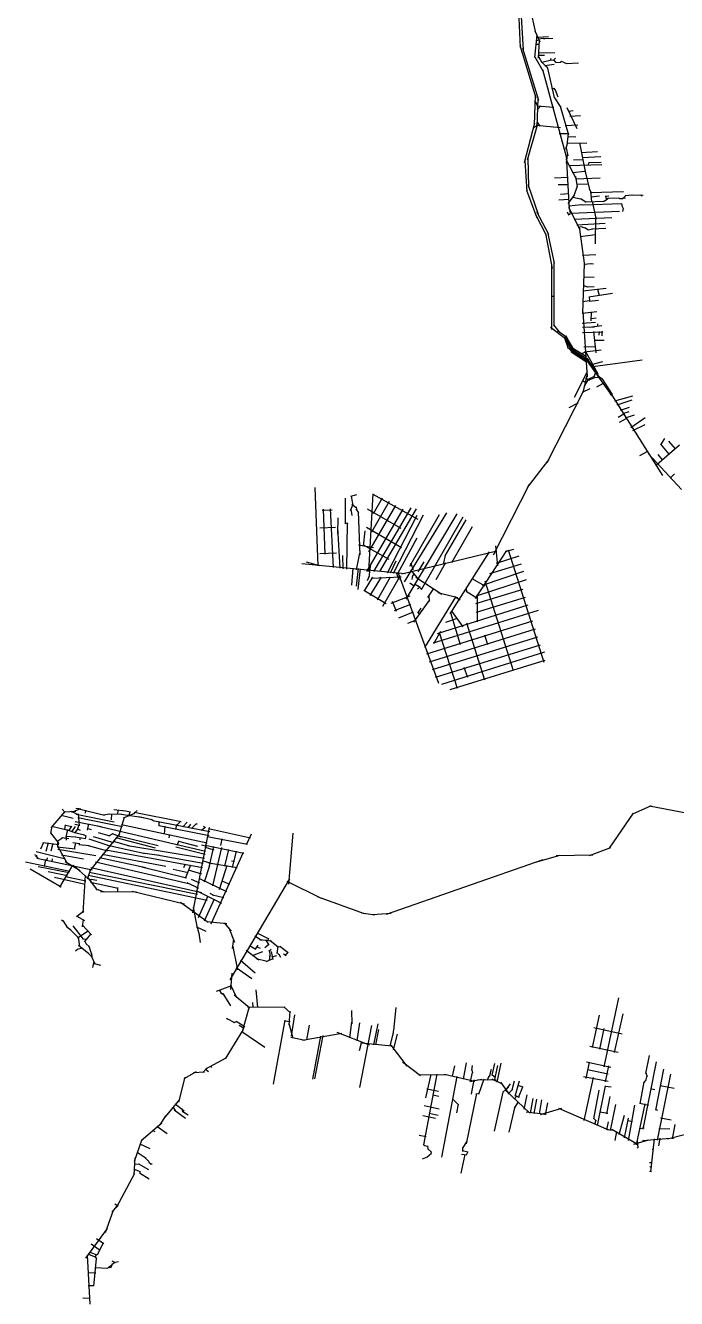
# Model space of a CAD drawing. Header units: inches. Extents: x 723419 to 759401, y 6910722 to 6968430.
# Drawn here: x 739611 to 745304, y 6931261 to 6942384 of the extents above; entities that cross this region are included whole.
import ezdxf

# ---------------------------------------------------------------- set-up
doc = ezdxf.new("R2010")
doc.units = ezdxf.units.IN
doc.header["$MEASUREMENT"] = 0

msp = doc.modelspace()

# ---------------------------------------------------------------- linework, layer by layer
for points in [[(743911.581433, 6942770.89824), (743936.955026, 6942191.96229)], [(743921.760416, 6942850.84379), (743961.977163, 6942169.80493)], [(744020.6886, 6942541.2621), (744072.1091, 6942318.1293)], [(744065.4474, 6942335.9247), (744109.3072, 6942241.2957)], [(743932.510017, 6942212.93276), (744072.702038, 6941752.4355)], [(744064.6972, 6942104.0179), (744084.7902, 6942300.5817)], [(744072.437454, 6942221.38394), (744106.515855, 6942219.26727)], [(744076.035794, 6942252.71067), (744106.304188, 6942257.57901)], [(744087.6502, 6942282.1414), (744184.3604, 6942286.7012)], [(744095.2217, 6942268.2039), (744142.4638, 6942273.1154)], [(744097.353016, 6942098.26526), (744106.888911, 6942252.5897)], [(744137.2044, 6942273.0479), (744149.2618, 6942268.1891)], [(744142.2393, 6942268.6742), (744222.3161, 6942273.3795)], [(743957.948873, 6942186.50679), (744096.789255, 6941729.76889)], [(744063.8163, 6942109.2339), (744135.4871, 6941987.8437)], [(744095.6435, 6942143.121), (744240.8669, 6942148.5441)], [(744095.856, 6942111.3562), (744127.6751, 6942060.2392)], [(744096.4158, 6942125.3302), (744149.9792, 6942125.0366)], [(744204.5917, 6942096.2958), (744204.8391, 6942092.2008)], [(744225.826, 6942078.1762), (744244.7197, 6942099.191)], [(744122.4978, 6942066.2753), (744174.3558, 6942017.4442)], [(744125.7678, 6942062.3062), (744210.1961, 6942084.3254)], [(744131.4336, 6941998.0958), (744339.9659, 6941238.3898)], [(744153.455, 6942035.164), (744232.8913, 6942045.8801)], [(744171.7332, 6942022.1836), (744234.7116, 6941753.0196)], [(744200.8187, 6942081.1486), (744204.8994, 6942093.1188)], [(744204.6454, 6942083.9071), (744233.5522, 6942081.1859)], [(744229.7484, 6942084.1209), (744248.4766, 6942060.3984)], [(744246.2642, 6942061.3125), (744291.9661, 6942064.1952)], [(744289.0192, 6942063.4324), (744296.8599, 6942070.7399)], [(744294.8772, 6942070.4656), (744342.5057, 6942050.447)], [(744337.7021, 6942051.164), (744447.8321, 6942056.4167)], [(744063.177019, 6941516.2944), (744070.320783, 6941776.11576)], [(744215.0706, 6941829.2324), (744232.9247, 6941834.5166)], [(744230.0547, 6941834.8664), (744243.6306, 6941818.86)], [(744241.8613, 6941822.4916), (744265.8404, 6941760.1498)], [(744063.949895, 6941722.84383), (744094.641623, 6941672.2554)], [(744081.941598, 6941681.56875), (744230.743562, 6941668.65706)], [(744084.750689, 6941497.06739), (744094.011125, 6941748.02518)], [(744085.539939, 6941646.00868), (744118.983339, 6941680.29875)], [(744231.0701, 6941760.9037), (744292.0178, 6941667.4439)], [(744286.7383, 6941679.8367), (744359.171, 6941428.4548)], [(744345.6477, 6941665.8795), (744432.1331, 6941483.3498)], [(744084.124415, 6941539.38138), (744108.46613, 6941504.98548)], [(744359.6684, 6941633.7211), (744400.1169, 6941639.895)], [(744371.8761, 6941592.1957), (744465.6503, 6941596.1192)], [(743976.128928, 6941185.56457), (744065.822857, 6941532.83089)], [(744001.952313, 6941209.93275), (744086.830816, 6941505.18188)], [(744051.5806, 6941489.63961), (744087.828589, 6941512.65841)], [(744078.038986, 6941511.60008), (744289.396221, 6941493.54019)], [(744278.6366, 6941440.5321), (744358.9934, 6941438.4236)], [(744330.8212, 6941510.6566), (744440.7552, 6941514.3916)], [(744347.3823, 6941339.2242), (744358.3626, 6941439.7491)], [(744337.344, 6941304.033), (744349.4952, 6941351.8695)], [(744348.3098, 6941358.4178), (744519.6071, 6941355.7349)], [(744351.4372, 6941412.5675), (744422.284, 6941412.0694)], [(744456.4285, 6941357.5427), (744511.214, 6941079.6823)], [(744003.698566, 6941228.82404), (744009.942745, 6940970.27269)], [(744334.8439, 6941239.1347), (744352.0447, 6941253.6852)], [(744337.6199, 6941215.2937), (744427.7674, 6941042.5786)], [(744337.956, 6941250.7988), (744366.7676, 6940774.3728)], [(744338.307, 6941313.5965), (744352.2481, 6941243.8608)], [(744340.6516, 6941181.2015), (744351.4653, 6941254.4211)], [(744401.902, 6941208.3293), (744486.577, 6941212.8315)], [(744469.9924, 6941274.6196), (744614.3968, 6941281.9885)], [(744478.2354, 6941231.1757), (744641.4389, 6941240.1888)], [(743977.39893, 6941202.04815), (743995.390633, 6940931.80219)], [(744362.5668, 6941160.3217), (744651.8516, 6941168.8166)], [(744392.8796, 6941099.9285), (744506.6536, 6941111.6304)], [(744503.0154, 6941118.6261), (744542.8545, 6940951.232)], [(744531.3218, 6941163.829), (744538.8422, 6941187.2434)], [(744536.0594, 6941185.5031), (744644.3527, 6941190.4264)], [(744006.556072, 6940987.83664), (744093.207287, 6940733.67739)], [(744236.0691, 6941052.9133), (744351.3848, 6941058.7819)], [(744270.531, 6940995.4936), (744355.1434, 6940994.109)], [(744419.5901, 6941064.3124), (744436.6757, 6940973.6845)], [(744420.5174, 6941044.8863), (744637.6785, 6941053.0476)], [(744430.234, 6940997.4437), (744531.8151, 6941000.0189)], [(743992.560291, 6940944.24204), (744082.939052, 6940703.34351)], [(744288.2898, 6940911.1826), (744359.7068, 6940915.5992)], [(744357.2866, 6940827.8289), (744411.4608, 6940901.3515)], [(744396.8978, 6940883.4293), (744479.5109, 6940866.935)], [(744410.218, 6940898.3492), (744437.7589, 6940981.7588)], [(744540.4494, 6940956.1185), (744557.9834, 6940923.4646)], [(744550.8404, 6940923.8777), (744840.7291, 6940932.1028)], [(744552.856, 6940936.2289), (744560.2299, 6940841.9549)], [(744554.7193, 6940887.4443), (744631.8519, 6940894.3075)], [(744680.834, 6940890.9529), (744712.4303, 6940894.6804)], [(744681.6206, 6940891.8892), (744691.6741, 6940859.3275)], [(744683.5868, 6940853.8809), (744705.3599, 6940874.9181)], [(744700.9159, 6940873.9676), (744803.7042, 6940876.5761)], [(744797.1654, 6940877.2561), (744808.3324, 6940871.4405)], [(744804.1633, 6940872.1588), (744836.0119, 6940873.2108)], [(744833.1088, 6940875.4109), (744857.2335, 6940877.9316)], [(744833.7994, 6940872.175), (744861.7942, 6940898.9514)], [(744856.4968, 6940897.1985), (744919.0361, 6940905.3701)], [(744909.3443, 6940905.1728), (745011.9521, 6940902.2035)], [(744988.918, 6940903.9057), (745002.9412, 6940894.7291)], [(744274.5638, 6940861.1455), (744363.0474, 6940866.6695)], [(744358.883, 6940796.5967), (744458.2913, 6940600.0746)], [(744362.4334, 6940808.3251), (744473.1237, 6940819.4157)], [(744369.6669, 6940765.8393), (744376.1029, 6940746.6257)], [(744369.8134, 6940762.0933), (744373.6505, 6940772.246)], [(744382.7565, 6940743.2398), (744806.0854, 6940761.3149)], [(744466.7921, 6940819.4486), (744493.8179, 6940815.7091)], [(744468.2862, 6940870.7774), (744514.6583, 6940841.049)], [(744485.2178, 6940816.0292), (744825.7857, 6940826.8197)], [(744508.5268, 6940841.6702), (744672.9735, 6940849.0994)], [(744567.8028, 6940844.5634), (744599.6221, 6940699.1149)], [(744666.1633, 6940847.9884), (744687.954, 6940857.0252)], [(744824.0684, 6940828.5702), (744829.3611, 6940799.472)], [(744828.1002, 6940802.5279), (744840.7151, 6940779.8379)], [(744835.4743, 6940758.3596), (744839.8401, 6940784.6029)], [(744072.658646, 6940726.56008), (744164.727215, 6940550.58337)], [(744080.84895, 6940758.63845), (744183.705926, 6940559.20836)], [(744348.3521, 6940755.4702), (744360.5696, 6940729.4906)], [(744358.8615, 6940729.9417), (744376.4994, 6940738.6927)], [(744374.4188, 6940736.9198), (744376.3386, 6940751.4742)], [(744408.0995, 6940692.386), (744739.7887, 6940705.9736)], [(744432.236, 6940643.03), (744679.2428, 6940656.414)], [(744594.3107, 6940476.9549), (744597.7245, 6940715.4152)], [(744159.178892, 6940567.34299), (744216.170256, 6940260.47863)], [(744177.09133, 6940578.39069), (744235.630509, 6940305.86931)], [(744444.006, 6940620.7401), (744471.3161, 6940627.2599)], [(744451.6088, 6940625.0053), (744499.4533, 6940285.0809)], [(744460.1226, 6940541.1577), (744596.5813, 6940558.7508)], [(744466.0961, 6940627.5399), (744510.6613, 6940613.4254)], [(744502.7575, 6940617.6801), (744535.7363, 6940598.0097)], [(744532.3997, 6940598.8686), (744573.5326, 6940606.9426)], [(744563.2066, 6940605.6696), (744684.8359, 6940613.5622)], [(744232.808281, 6939759.70208), (744233.602033, 6940325.85862)], [(744482.5324, 6940378.1341), (744598.3443, 6940383.6606)], [(744213.455736, 6939728.67829), (744213.921293, 6940282.99472)], [(744484.9818, 6939869.2064), (744499.1245, 6940299.7209)], [(744493.5557, 6940298.3807), (744557.4539, 6940303.3307)], [(744549.9529, 6940303.3896), (744577.034, 6940302.4106)], [(744489.7061, 6940111.4434), (744526.7582, 6940099.8952)], [(744489.8184, 6940187.3292), (744584.0931, 6940185.476)], [(744522.3319, 6940100.2215), (744583.4598, 6940103.8763)], [(744207.708798, 6940019.43139), (744236.283855, 6940019.96055)], [(744485.0953, 6940064.6001), (744688.1629, 6940087.7159)], [(744537.9671, 6940011.6046), (744744.9079, 6940045.6408)], [(744539.7542, 6940016.3011), (744541.8579, 6939973.6633)], [(744540.2459, 6939974.4969), (744621.8816, 6939984.0665)], [(744613.4882, 6940080.4362), (744628.7619, 6940023.2214)], [(744480.3373, 6939871.0269), (744608.433, 6939884.709)], [(744483.1184, 6939972.5492), (744543.031, 6939979.5368)], [(744484.9382, 6939880.9699), (744522.842273, 6939312.10604)], [(744558.1051, 6939803.691), (744560.9271, 6939879.7802)], [(744229.290639, 6939768.93076), (744274.799063, 6939710.59002)], [(744478.9355, 6939782.0278), (744594.9599, 6939791.7301)], [(744540.9643, 6939748.0238), (744650.4241, 6939760.9881)], [(744556.845, 6939822.5127), (744601.6006, 6939828.8191)], [(744615.2772, 6939753.2578), (744615.6511, 6939776.5811)], [(744201.390711, 6939747.09333), (744333.632179, 6939649.09813)], [(744264.446602, 6939719.57144), (744344.668429, 6939660.30465)], [(744321.805281, 6939664.25879), (744355.495626, 6939561.51205)], [(744324.027785, 6939660.84566), (744384.409791, 6939541.05487)], [(744330.457173, 6939674.02193), (744384.643948, 6939557.1817)], [(744333.632179, 6939671.48193), (744402.886801, 6939551.28949)], [(744481.8946, 6939748.253), (744587.2643, 6939750.174)], [(744482.5564, 6939700.4867), (744659.9419, 6939707.8327)], [(744579.063, 6939711.064), (744597.116, 6939522.0632)], [(744629.0172, 6939676.4431), (744631.1141, 6939709.9515)], [(744653.5778, 6939673.4511), (744654.4767, 6939712.3448)], [(744349.322002, 6939572.97735), (744405.76656, 6939513.88696)], [(744373.376644, 6939553.97538), (744529.613415, 6939451.84601)], [(744377.398319, 6939565.52888), (744534.084882, 6939462.76451)], [(744388.295205, 6939568.77047), (744515.89871, 6939492.53857)], [(744494.2309, 6939574.5886), (744598.1525, 6939579.5133)], [(744499.155844, 6939532.52248), (744644.412384, 6939549.19127)], [(744504.03036, 6939540.21702), (744616.113597, 6939339.40669)], [(744582.8904, 6939633.6602), (744671.8484, 6939633.9591)], [(744382.899458, 6939532.89069), (744517.07214, 6939443.8644)], [(744469.671941, 6939515.9635), (744509.494317, 6939531.73857)], [(744507.407994, 6939470.46301), (744731.386171, 6939157.52513)], [(744519.482058, 6939476.54492), (744618.519987, 6939323.42494)], [(744561.886734, 6939422.27371), (744661.060883, 6939448.84299)], [(744572.758319, 6939404.25168), (745004.283019, 6939463.22088)], [(744410.868, 6939136.6233), (744525.805612, 6939359.94281)], [(744488.688906, 6939177.93777), (744525.170611, 6939339.83443)], [(744525.83648, 6939291.62946), (744587.087644, 6939318.8816)], [(744583.118887, 6939314.38367), (744596.608254, 6939350.20612)], [(744608.070247, 6939356.76339), (744615.741856, 6939324.35099)], [(744608.862676, 6939335.06663), (744663.421191, 6939284.63783)], [(744481.836421, 6939180.58765), (744549.622806, 6939210.59146)], [(744482.023834, 6939280.87155), (744511.128059, 6939264.99652)], [(744499.272261, 6939232.9183), (744531.921909, 6939288.32216)], [(744507.602242, 6939303.85103), (744543.431307, 6939285.14715)], [(744525.175021, 6939281.97215), (744598.360019, 6939311.39387)], [(744587.616812, 6939310.28262), (744630.639251, 6939307.82199)], [(744606.64791, 6939227.40977), (744666.06703, 6939259.50236)], [(744649.66283, 6939299.98369), (744740.302647, 6939159.37722)], [(744173.807888, 6938565.58892), (744493.663083, 6939193.70697)], [(744723.931521, 6939165.714), (744746.65266, 6939144.8251)], [(744735.758419, 6939169.44463), (744742.419318, 6939141.12093)], [(744738.060299, 6939154.36335), (745181.486316, 6938452.40252)], [(744764.851542, 6939103.27464), (744922.192142, 6939147.10234)], [(744785.129842, 6939070.02334), (744915.622442, 6939111.59814)], [(744366.0423, 6939045.91664), (744445.006347, 6939087.3483)], [(744795.092616, 6938960.15146), (744842.730816, 6938989.73466)], [(744815.6466, 6939023.9899), (744894.167, 6939050.0585)], [(744835.4006, 6938992.9821), (744888.7035, 6939010.7293)], [(744858.9584, 6938955.6468), (744936.0792, 6938982.8346)], [(744806.618435, 6938918.03976), (744869.234735, 6938953.10936)], [(744904.7985, 6938870.0543), (745031.0951, 6938958.1797)], [(744921.6682, 6938846.0135), (745030.9354, 6938897.8379)], [(745166.2908, 6938719.3283), (745202.9347, 6938776.3465)], [(744984.702968, 6938625.92604), (745052.094668, 6938664.79534)], [(745132.1118, 6938548.3713), (745331.4303, 6938719.0409)], [(745165.0981, 6938726.2395), (745238.1962, 6938636.7723)], [(745233.7201, 6938752.7098), (745293.2226, 6938683.4061)], [(744001.563793, 6938347.04265), (744188.095416, 6938588.60772)], [(745058.454379, 6938641.63687), (745348.8198, 6938330.0962)], [(745140.2415, 6938636.212), (745179.7772, 6938587.4935)], [(745249.9902, 6938428.2849), (745287.3873, 6938465.6389)], [(742140.096, 6938347.5841), (742168.3068, 6937661.6794)], [(743703.3878, 6937758.7708), (744019.82008, 6938376.94063)], [(742410.2741, 6938030.2375), (742410.4087, 6938255.1466)], [(742455.4861, 6938271.2443), (742509.7323, 6938286.9355)], [(742458.2244, 6938274.1347), (742473.4421, 6938185.8333)], [(742465.9221, 6938202.6452), (742506.8583, 6938168.6985)], [(742612.6081, 6937614.1447), (742650.4841, 6938290.8588)], [(742640.0474, 6937960.9196), (742793.9349, 6938227.0861)], [(742649.4281, 6938288.3498), (743043.1933, 6938071.0125)], [(742653.463, 6938118.6461), (742733.4854, 6938257.431)], [(742206.4155, 6938149.6884), (742293.5426, 6938151.7407)], [(742213.7705, 6938157.0867), (742229.8464, 6937763.4228)], [(742276.2898, 6938161.4296), (742300.9523, 6937647.8636)], [(742454.2727, 6938144.7741), (742475.9201, 6938201.6552)], [(742456.7378, 6938159.0557), (742463.8772, 6938102.0018)], [(742501.0805, 6938161.2562), (742524.4391, 6938125.6124)], [(742502.3717, 6938177.5536), (742505.4235, 6938152.4625)], [(742520.7083, 6938133.3858), (742533.7332, 6937759.1395)], [(742596.8159, 6937613.5611), (742913.2898, 6938157.8616)], [(742600.0872, 6938159.8136), (742891.969189, 6937992.36269)], [(742614.5827, 6937785.1068), (742850.8688, 6938189.3751)], [(742658.537, 6937612.4383), (742984.9995, 6938170.35)], [(742710.431586, 6937612.28797), (743030.0966, 6938159.125)], [(742777.106719, 6937602.76296), (743037.3684, 6938105.2593)], [(742827.906821, 6937597.73586), (743091.977994, 6938108.5553)], [(742924.8226, 6937521.4189), (743295.5332, 6938126.5381)], [(742940.3262, 6937371.9157), (743386.603, 6938117.2821)], [(742971.4382, 6937660.0026), (743231.6768, 6938112.3675)], [(742185.5186, 6937994.0651), (742322.3773, 6938000.4468)], [(742340.9707, 6937996.5766), (742360.1188, 6937642.9663)], [(742342.1299, 6937942.9062), (742345.7511, 6938082.4378)], [(742404.189, 6938041.0233), (742430.6652, 6938029.7869)], [(742422.2844, 6937633.5473), (742426.9848, 6938038.818)], [(742592.8203, 6937998.9426), (742898.0354, 6937823.6045)], [(743073.9722, 6937455.7279), (743437.8467, 6938089.3423)], [(743281.381072, 6937750.80115), (743464.180156, 6938063.8105)], [(743338.673006, 6937691.16425), (743521.473288, 6938005.56014)], [(742566.999, 6937834.8155), (742580.9907, 6937968.7576)], [(742866.54268, 6937596.30182), (743036.508707, 6937908.11831)], [(742186.1433, 6937769.9212), (742330.0346, 6937776.9662)], [(742504.7688, 6937626.5141), (742534.3735, 6937773.8477)], [(742522.8873, 6937845.1857), (742655.5637, 6937821.8836)], [(742563.8751, 6937847.2451), (742788.6876, 6937721.5109)], [(742903.048638, 6937592.44418), (743732.928711, 6937793.61082)], [(743266.522749, 6937677.00762), (743287.519417, 6937765.82952)], [(743326.1302, 6937242.0207), (743669.428584, 6937784.61497)], [(743547.6813, 6937377.7398), (743819.9159, 6937797.7046)], [(743720.0606, 6937837.5374), (743739.0942, 6937661.5906)], [(743808.0324, 6937786.6489), (743881.8671, 6937808.8443)], [(743832.0612, 6937802.9298), (744143.5317, 6936820.6805)], [(742028.1736, 6937681.8656), (742930.983843, 6937595.83439)], [(742065.807, 6937697.7296), (742183.038, 6937665.1748)], [(742381.857, 6937752.3633), (742385.3302, 6937637.2215)], [(742615.2199, 6937562.7895), (742629.7962, 6937679.3164)], [(742803.565106, 6937600.91087), (742852.5315, 6937706.6195)], [(742977.7986, 6937688.4965), (743002.3104, 6937630.4942)], [(743045.2069, 6937610.5781), (743098.1942, 6937697.056)], [(743201.1582, 6937544.2838), (743287.5884, 6937691.5826)], [(743670.3208, 6937595.5538), (743948.1313, 6937680.2206)], [(743730.1679, 6937685.929), (743927.0363, 6937748.8922)], [(742465.9247, 6937493.5678), (742477.3009, 6937643.3792)], [(742504.942, 6937484.6471), (742521.8141, 6937639.7729)], [(742521.5007, 6937455.8442), (742539.4329, 6937637.6431)], [(742574.3591, 6937443.2771), (742647.460627, 6937564.66288)], [(742600.8547, 6937533.0414), (742618.3913, 6937575.0554)], [(742626.5403, 6937404.0056), (742723.131612, 6937564.66288)], [(742632.8588, 6937555.2872), (742894.9685, 6937565.1009)], [(742688.175, 6937364.5235), (742804.094273, 6937567.5733)], [(742736.045181, 6937310.64706), (742891.392081, 6937577.03396)], [(742853.725355, 6937605.57107), (742874.46873, 6937541.85928)], [(742867.3016, 6937607.35), (743223.8668, 6936636.8214)], [(742978.1427, 6937626.9507), (743049.1079, 6937543.1383)], [(742993.602, 6937542.5145), (742997.4051, 6937578.094)], [(742994.3626, 6937568.2178), (743010.5884, 6937594.1744)], [(743025.4642, 6937563.2789), (743250.937, 6937413.8471)], [(743513.3876, 6937551.8593), (743627.3238, 6937487.6495)], [(743555.7656, 6937401.2744), (743992.3933, 6937542.6676)], [(743608.1026, 6937494.4222), (743968.2409, 6937614.7568)], [(742571.1719, 6937450.9958), (742765.1065, 6937333.0899)], [(742970.913, 6937512.8448), (743014.1465, 6937484.1892)], [(743011.664, 6937506.4647), (743062.3446, 6937475.184)], [(743037.8597, 6937458.9167), (743059.1824, 6937480.3023)], [(743042.5728, 6937489.7366), (743078.0589, 6937457.21)], [(743130.6943, 6937385.9199), (743183.1582, 6937464.0312)], [(743218.3313, 6937429.8805), (743390.394, 6937387.2031)], [(743460.8866, 6937464.2476), (743470.8003, 6937432.2356)], [(743464.9737, 6937442.1474), (743567.0804, 6937378.1309)], [(743550.3398, 6937332.2977), (743962.9356, 6937459.6251)], [(743628.87, 6937530.5547), (743874.7757, 6936747.033)], [(742807.4316, 6937336.4825), (742975.0022, 6937399.9866)], [(742817.8763, 6937353.7195), (742852.8429, 6937267.5342)], [(742838.3111, 6937272.9776), (742980.9051, 6937327.4098)], [(743007.1121, 6937171.5748), (743147.1979, 6937366.459)], [(743102.0008, 6936948.3541), (743378.3684, 6937395.6591)], [(743138.0497, 6937401.2636), (743142.3986, 6937351.3655)], [(743213.9802, 6937071.6715), (744005.7344, 6937321.4548)], [(743361.2727, 6937395.5327), (743411.9261, 6937365.0483)], [(743553.9943, 6937256.537), (743984.6976, 6937389.3694)], [(743561.171, 6937410.1403), (743561.6917, 6937173.5737)], [(742874.9834, 6937209.3631), (743004.9998, 6937259.943)], [(743042.1745, 6937250.1544), (743070.0685, 6937292.293)], [(743042.9814, 6937259.9407), (743056.6184, 6937234.5437)], [(743177.6809, 6936990.8881), (744098.6004, 6937275.8765)], [(743287.2531, 6937170.4074), (743387.5401, 6937204.9493)], [(743329.1125, 6937254.1085), (743413.4447, 6936975.042)], [(743338.4441, 6937264.2424), (743434.6576, 6937130.4911)], [(742954.5552, 6937162.0104), (743029.7629, 6937190.2749)], [(743120.9618, 6936892.7118), (744048.8524, 6937182.2536)], [(743144.9503, 6936823.355), (744070.3475, 6937112.859)], [(743181.8996, 6936985.0195), (743243.3063, 6937091.5102)], [(743468.5066, 6937163.5451), (743625.4984, 6936667.2572)], [(743169.7499, 6936755.9563), (744092.1196, 6937042.5706)], [(743229.2033, 6937081.3719), (743384.557, 6936592.8679)], [(743624.5601, 6937060.1399), (743652.6221, 6936974.5521)], [(743196.1953, 6936691.1102), (744113.4324, 6936973.7647)], [(743252.6742, 6936629.2946), (744153.849, 6936912.502)], [(743324.2136, 6936583.117), (744155.2473, 6936838.7702)], [(743444.8831, 6936777.8912), (743475.0939, 6936690.1298)], [(739931.8752, 6935536.5969), (739958.9129, 6935507.1078)], [(740016.9883, 6935510.3613), (740095.4777, 6935541.3207)], [(740051.0341, 6935543.9716), (740079.6037, 6935541.3844)], [(740076.3154, 6935539.792), (740301.5182, 6935485.2085)], [(740078.174, 6935542.3687), (740078.7566, 6935538.4483)], [(740382.5149, 6935533.0446), (740486.5701, 6935522.9625)], [(744922.3056, 6935497.1654), (745085.48013, 6935567.47874)], [(745068.335096, 6935566.76436), (745540.491613, 6935475.50189)], [(739835.4327, 6935373.2032), (739959.0989, 6935516.4905)], [(739921.9668, 6935483.0988), (740027.2727, 6935458.5401)], [(739947.5483, 6935513.3278), (740052.1342, 6935520.2507)], [(740010.4964, 6935519.505), (740075.4507, 6935486.934)], [(740044.6882, 6935428.5921), (740272.8367, 6935385.131)], [(740054.7365, 6935494.1749), (740387.8787, 6935425.7303)], [(740068.3876, 6935462.4902), (740458.2748, 6935384.5913)], [(740070.3533, 6935495.4544), (740079.8977, 6935391.2295)], [(740136.4529, 6935503.1019), (740140.013, 6935526.808)], [(740290.6866, 6935485.6906), (740348.9208, 6935496.5093)], [(740339.3054, 6935495.3236), (740453.4563, 6935491.9768)], [(740363.7365, 6935442.5963), (740366.245, 6935496.1288)], [(740418.7623, 6935489.4533), (740421.1238, 6935531.5356)], [(740430.8397, 6935311.9675), (740476.2942, 6935467.8508)], [(740448.505, 6935492.3961), (740643.7125, 6935464.8283)], [(740469.396, 6935460.8033), (740566.1216, 6935502.7243)], [(740471.7851, 6935525.2369), (740528.2749, 6935513.1355)], [(740516.1674, 6935476.7532), (740526.8188, 6935516.2254)], [(740557.626, 6935497.2835), (740586.2447, 6935524.9509)], [(740562.8264, 6935509.9205), (740973.7479, 6935429.6324)], [(740603.6764, 6935472.4145), (740716.9744, 6935446.0713)], [(740712.1605, 6935448.2726), (740731.7519, 6935433.5653)], [(740723.3704, 6935436.9428), (741224.3657, 6935341.5765)], [(740780.3328, 6935391.6409), (740781.482, 6935429.5114)], [(740929.8079, 6935390.4594), (740969.0347, 6935431.895)], [(740988.3795, 6935381.9317), (741024.5687, 6935423.5102)], [(744719.1186, 6935196.4073), (744927.825, 6935502.5177)], [(739829.2753, 6935331.1478), (739901.2767, 6935236.5469)], [(739831.5854, 6935323.7337), (739843.9671, 6935388.5543)], [(739842.0499, 6935388.2202), (739982.915948, 6935354.38921)], [(739955.3688, 6935358.5774), (739962.4478, 6935398.3635)], [(739959.6856, 6935397.0764), (740015.9473, 6935385.8013)], [(739964.4359, 6935281.4319), (739981.0205, 6935359.9302)], [(739965.9008, 6935359.1069), (740051.3342, 6935329.5267)], [(739991.2553, 6935347.5726), (740015.4184, 6935387.3868)], [(740016.7656, 6935337.4524), (740047.327, 6935384.9779)], [(740039.308, 6935332.8257), (740126.605, 6935312.8272)], [(740043.1909, 6935405.2397), (740082.5942, 6935395.4667)], [(740044.3927, 6935329.1624), (740071.5395, 6935366.8522)], [(740064.2213, 6935353.2188), (740080.7446, 6935401.1544)], [(740066.456, 6935365.927), (740089.6079, 6935354.0149)], [(740115.5546, 6935316.1081), (740143.1361, 6935304.2312)], [(740151.9867, 6935367.844), (740186.6118, 6935360.2772)], [(740153.7901, 6935353.4313), (740164.6109, 6935408.7401)], [(740173.0444, 6934995.8623), (740435.5095, 6935320.9994)], [(740226.8599, 6935394.9371), (741185.897, 6935168.3516)], [(740245.9729, 6935333.2895), (740349.1317, 6935303.1114)], [(740340.863, 6935302.2847), (740378.9033, 6935322.712)], [(740369.2012, 6935322.6173), (740445.7501, 6935295.7063)], [(740450.7413, 6935401.8055), (741201.1205, 6935242.7968)], [(740776.9814, 6935394.2111), (741218.6907, 6935306.3709)], [(740827.5016, 6935317.6518), (740831.6288, 6935387.7212)], [(740866.7441, 6935287.5262), (740872.8106, 6935314.7927)], [(740925.218, 6935360.1791), (740935.1783, 6935401.1977)], [(741034.3378, 6935373.8659), (741056.5412, 6935404.2765)], [(741061.7868, 6935366.2845), (741107.2352, 6935409.9292)], [(741073.9588, 6934631.4963), (741221.1153, 6935377.8094)], [(741103.8802, 6935408.9085), (741112.1023, 6935407.1054)], [(741150.486, 6935352.4277), (741183.1803, 6935380.2263)], [(741167.5552, 6935386.7614), (741184.3222, 6935377.3732)], [(741212.5456, 6935368.7943), (741578.5865, 6935285.9913)], [(741545.2018, 6935227.8986), (741586.7368, 6935320.5559)], [(741912.6446, 6934881.5112), (741950.8981, 6935326.2692)], [(739744.529, 6935189.2107), (739770.2264, 6935249.1755)], [(739762.7688, 6935245.1964), (739902.3196, 6935226.4799)], [(739791.5733, 6935169.2147), (739812.8281, 6935244.6375)], [(739836.3191, 6935171.4493), (739852.2603, 6935239.0505)], [(739884.3074, 6935253.8152), (739938.263, 6935290.083)], [(739887.5166, 6935208.565), (740045.4169, 6935191.0376)], [(739889.6413, 6935215.3745), (739975.3346, 6935061.0625)], [(739893.9568, 6935200.8002), (739895.0677, 6935264.2502)], [(739930.0325, 6935288.3115), (739988.8544, 6935279.6197)], [(739963.2756, 6935300.1438), (740047.9588, 6935295.2336)], [(739965.6128, 6935289.1171), (739966.4008, 6935265.8953)], [(740023.96, 6935297.9152), (740139.4351, 6935279.8774)], [(740025.0605, 6935245.9339), (740082.3757, 6935236.2517)], [(740040.9342, 6935188.403), (740050.7681, 6935243.1275)], [(740077.858, 6935228.2337), (740168.642, 6935219.0377)], [(740080.1281, 6935238.7774), (740080.6899, 6935222.9214)], [(740090.3855, 6935267.4318), (740090.3857, 6935289.4194)], [(740137.1957, 6935278.4222), (740141.3288, 6935306.918)], [(740148.7256, 6935223.1357), (740328.9789, 6935171.7149)], [(740165.0338, 6935276.5016), (740356.2026, 6935213.7798)], [(740203.7519, 6935298.7044), (740379.5343, 6935246.666)], [(740327.3148, 6935221.7247), (740657.4016, 6935149.5987)], [(740377.8454, 6935256.6131), (740532.0881, 6935212.4936)], [(740400.8012, 6935287.7398), (740746.3161, 6935200.1224)], [(740413.8578, 6935305.373), (740771.5919, 6935220.1011)], [(740506.2896, 6935218.1405), (741176.4389, 6935108.212)], [(740926.9593, 6935207.1077), (741181.2229, 6935144.5383)], [(740937.6602, 6935221.1088), (740955.4186, 6935262.6189)], [(740950.1105, 6935257.9219), (741114.0801, 6935214.6207)], [(741149.0766, 6935225.272), (741195.2462, 6935213.2216)], [(741182.2009, 6935204.717), (741258.0413, 6935182.5553)], [(741183.3643, 6935221.8086), (741519.7625, 6935150.9049)], [(741198.6188, 6935298.4185), (741553.5918, 6935230.7763)], [(741215.3718, 6935016.253), (741258.8417, 6935211.1674)], [(741248.1115, 6934866.0522), (741328.1439, 6935201.935)], [(741319.4503, 6935219.1566), (741331.3541, 6935277.354)], [(744542.3365, 6935131.2362), (744729.1065, 6935203.0017)], [(739689.1913, 6935140.614), (739709.4211, 6935130.1608)], [(739703.1049, 6935126.4865), (739718.4806, 6935104.2293)], [(739704.0985, 6935166.1705), (739960.3242, 6935101.999)], [(739704.9254, 6935120.7142), (739708.4911, 6935133.6451)], [(739709.0026, 6935107.9988), (740195.1779, 6935007.2224)], [(739776.2582, 6935035.5816), (739789.088, 6935095.9686)], [(739799.1155, 6935086.2242), (739804.4433, 6935112.708)], [(739842.9749, 6935075.7048), (739847.8071, 6935103.1786)], [(739895.203, 6935188.0008), (740225.806, 6935131.4262)], [(739925.78588, 6935138.62963), (740119.064392, 6935104.10143)], [(740257.2173, 6935114.028), (740662.0177, 6935026.0087)], [(740281.5824, 6935144.4653), (740837.3249, 6935037.7387)], [(740315.1129, 6935180.5263), (741158.3278, 6935027.8219)], [(740630.4908, 6935153.9596), (740783.0768, 6935134.4917)], [(740761.0757, 6935138.0219), (741164.2864, 6935066.0162)], [(741157.1794, 6935089.1455), (741239.4049, 6935061.6707)], [(741235.0761, 6934536.0655), (741516.0991, 6935160.0121)], [(741354.8514, 6935039.1983), (741389.2416, 6935183.5798)], [(741420.6506, 6935028.3083), (741455.1128, 6935169.1817)], [(742768.3362, 6934618.9438), (744138.51, 6935096.5022)], [(744049.7818, 6935068.1944), (744285.343, 6935136.0379)], [(744251.9022, 6935131.2994), (744572.227, 6935137.318)], [(739610.6738, 6935075.8476), (740000.2739, 6934993.5514)], [(739653.0912, 6935015.1729), (739923.9876, 6934857.8567)], [(739720.9996, 6935037.0374), (739993.4554, 6934983.5133)], [(739809.8322, 6934992.356), (739977.8866, 6934958.2495)], [(739911.8091, 6934854.4333), (740023.7687, 6935046.9539)], [(739957.861, 6935078.717), (740088.6832, 6935000.5815)], [(740029.1234, 6935048.7842), (740186.0348, 6934908.1884)], [(740153.5173, 6934929.23), (740183.2458, 6935012.6466)], [(740169.3147, 6934987.3372), (741115.1037, 6934792.6367)], [(740183.6805, 6935026.6747), (741153.8121, 6934807.8076)], [(740224.7151, 6935076.4448), (741051.3778, 6934884.7447)], [(740628.3415, 6935033.7655), (741018.7438, 6934938.113)], [(740901.378, 6935012.8116), (741034.1325, 6934982.4452)], [(740996.8686, 6935025.7171), (741009.1837, 6935058.3849)], [(741009.8717, 6934933.1422), (741055.6068, 6935051.0906)], [(741034.9292, 6935005.8656), (741151.2945, 6934972.3197)], [(741175.4274, 6934901.5071), (741223.2974, 6935044.3956)], [(741213.7878, 6935067.9836), (741461.8184, 6935026.2102)], [(741308.6926, 6934835.9137), (741373.5211, 6935046.7226)], [(741411.2409, 6935085.9348), (741437.9149, 6935081.7878)], [(739863.9915, 6934941.6732), (740134.0011, 6934882.6217)], [(739961.5009, 6934947.7521), (740138.7345, 6934911.102)], [(740116.015, 6934631.8578), (740137.2321, 6934957.8999)], [(740152.0802, 6934941.4412), (740239.3029, 6934827.641)], [(740158.793, 6934959.5018), (741199.5796, 6934741.8874)], [(740164.0934, 6934921.7212), (740196.1235, 6934924.2746)], [(740180.0997, 6934897.6903), (740420.83, 6934846.7049)], [(740185.5971, 6934925.3261), (740235.2213, 6934915.4123)], [(741021.1184, 6934895.115), (741122.7065, 6934847.348)], [(741061.1207, 6934923.9316), (741131.7623, 6934892.7415)], [(741126.4385, 6934932.8983), (741368.1717, 6934816.5749)], [(741326.7111, 6934910.4641), (741396.0544, 6934881.048)], [(741399.5993, 6934046.349), (741923.472, 6934928.6919)], [(741895.5269, 6934907.0296), (742196.1577, 6934758.3096)], [(740227.4672, 6934839.561), (740298.6936, 6934814.2193)], [(740266.0853, 6934817.7981), (740580.8424, 6934813.6867)], [(740414.6743, 6934852.6131), (740416.1732, 6934811.8142)], [(740545.1448, 6934819.7623), (741002.8313, 6934710.0259)], [(741104.2357, 6934826.8654), (741324.0712, 6934715.096)], [(741123.1148, 6934590.2842), (741209.7843, 6934780.1438)], [(741221.978, 6934801.7296), (741255.6919, 6934785.0595)], [(741247.5203, 6934788.0331), (741345.3367, 6934763.8477)], [(742160.7742, 6934773.4172), (742572.9208, 6934623.8305)], [(740058.2447, 6934597.9061), (740122.2119, 6934647.8838)], [(740965.6042, 6934723.4032), (741208.9847, 6934549.104)], [(741076.2241, 6934679.9998), (741113.7752, 6934498.2339)], [(741177.3998, 6934560.5358), (741265.2712, 6934752.4715)], [(739926.8866, 6934571.0556), (739947.1931, 6934555.7633)], [(739938.7574, 6934564.1012), (739979.3572, 6934500.8185)], [(740059.6232, 6934601.8571), (740127.1375, 6934564.3049)], [(740109.8376, 6934509.9101), (740118.8495, 6934572.1447)], [(741198.3397, 6934554.0435), (741370.6932, 6934536.6243)], [(741348.9489, 6934542.4285), (741408.5121, 6934470.7571)], [(742549.0746, 6934631.4622), (742665.2581, 6934614.756)], [(742646.9593, 6934614.9532), (742809.463, 6934628.5307)], [(739972.5414, 6934507.6987), (740008.3965, 6934482.2468)], [(739999.891, 6934489.3624), (740075.9663, 6934411.7451)], [(740025.3973, 6934516.3763), (740115.8759, 6934400.0234)], [(740065.2534, 6934412.9757), (740160.4447, 6934473.6511)], [(740108.0772, 6934526.2536), (740188.1894, 6934437.8418)], [(740128.3911, 6934378.2368), (740184.7922, 6934447.9529)], [(741105.5316, 6934507.2245), (741189.2525, 6934470.9478)], [(741110.061, 6934513.4923), (741130.4762, 6934440.7827)], [(741128.163, 6934452.0431), (741139.2961, 6934370.9293)], [(741389.8879, 6934499.9308), (741438.135, 6934375.4488)], [(741615.9639, 6934428.9138), (741674.6864, 6934392.3689)], [(741634.3805, 6934457.5733), (741738.6883, 6934404.3721)], [(740049.082, 6934298.5186), (740069.6074, 6934316.8557)], [(740062.3408, 6934313.0354), (740108.363, 6934326.4061)], [(740070.6059, 6934419.5625), (740082.7941, 6934336.3194)], [(740075.4663, 6934347.8506), (740165.5543, 6934274.5366)], [(740109.6273, 6934403.3747), (740149.396, 6934400.4191)], [(740129.0562, 6934382.652), (740144.7989, 6934354.43)], [(740138.1352, 6934363.5276), (740170.8928, 6934333.0377)], [(740166.0041, 6934340.2581), (740191.5607, 6934261.1186)], [(741421.9424, 6934348.8738), (741464.1903, 6934131.6034)], [(741422.3099, 6934319.2792), (741432.7851, 6934402.2063)], [(741569.1995, 6934346.4718), (741626.7522, 6934314.1748)], [(741622.4695, 6934313.2473), (741645.3048, 6934349.1699)], [(741633.6275, 6934334.8763), (741661.8541, 6934323.3752)], [(741658.5687, 6934397.1175), (741763.2923, 6934385.2286)], [(741704.3467, 6934327.1124), (741739.3641, 6934356.9845)], [(741710.9292, 6934394.1118), (741738.7121, 6934351.6997)], [(741732.9736, 6934385.5046), (741736.641, 6934407.0924)], [(741739.5782, 6934296.6422), (741759.9781, 6934312.8345)], [(741748.9998, 6934391.8934), (741824.3221, 6934330.5102)], [(741812.8142, 6934276.144), (741820.1247, 6934338.4082)], [(741815.102, 6934333.5914), (741843.2407, 6934337.7698)], [(741836.0392, 6934340.0748), (741907.8653, 6934284.7798)], [(740153.6716, 6934284.99), (740195.4531, 6934242.8282)], [(740186.5342, 6934256.5447), (740216.6072, 6934184.4252)], [(740188.3293, 6934275.441), (740190.1309, 6934241.92)], [(740200.0215, 6934153.9275), (740210.8988, 6934205.6686)], [(741491.0033, 6934216.8083), (741619.1437, 6934108.0294)], [(741541.7753, 6934303.4971), (741650.176, 6934220.1026)], [(741595.964, 6934257.3741), (741686.5821, 6934292.938)], [(741629.6836, 6934231.3277), (741725.9346, 6934208.0546)], [(741716.4915, 6934207.1149), (741778.0743, 6934231.4161)], [(741740.989, 6934303.3496), (741751.3463, 6934252.4753)], [(741745.7491, 6934213.7559), (741750.7678, 6934266.9604)], [(741760.2253, 6934291.8288), (741774.7021, 6934222.2689)], [(741765.9145, 6934245.2088), (741810.1706, 6934257.633)], [(741809.6008, 6934283.6245), (741830.4898, 6934264.0995)], [(741827.3289, 6934268.4348), (741839.7756, 6934242.7701)], [(741867.2207, 6934273.248), (741889.3864, 6934259.5331)], [(741885.8112, 6934258.8188), (741906.9764, 6934287.9627)], [(740213.0408, 6934187.6126), (740267.2761, 6934174.682)], [(741405.5842, 6933960.0451), (741418.9593, 6934103.6499)], [(741453.2945, 6934152.3455), (741591.338, 6934057.9211)], [(741281.3766, 6933946.8644), (741415.0762, 6933995.2144)], [(741403.175866, 6934002.42715), (741457.5343, 6933889.8885)], [(741304.5661, 6933957.6861), (741326.5506, 6933924.0409)], [(741315.545691, 6933933.84701), (741347.908, 6933914.0423)], [(741336.924067, 6933925.16866), (741404.8066, 6933817.20917)], [(741435.4285, 6933915.8033), (741573.9881, 6933801.669)], [(741625.1966, 6933957.6969), (741640.7107, 6933804.6194)], [(744670.274819, 6933286.25155), (744798.862576, 6933887.91525)], [(741506.8859, 6933584.2949), (741570.6299, 6933813.8834)], [(741553.2485, 6933809.6965), (741883.1804, 6933807.0816)], [(741595.9048, 6933846.6514), (741599.5569, 6933805.4096)], [(741868.912, 6933809.577), (741929.8146, 6933757.0384)], [(741917.7225, 6933649.8891), (741926.0539, 6933772.3879)], [(742461.269, 6933776.6426), (742463.554, 6933662.1308)], [(742832.7949, 6933602.0265), (742853.1887, 6933803.6801)], [(741369.1005, 6933711.2067), (741380.2105, 6933701.1069)], [(741371.9717, 6933706.9673), (741438.1844, 6933671.3581)], [(741429.9264, 6933672.8071), (741460.9722, 6933682.5666)], [(741454.8127, 6933683.2887), (741529.4244, 6933638.0599)], [(741480.5088, 6933650.2093), (741523.6627, 6933622.1437)], [(741779.6192, 6933134.3931), (741883.2929, 6933692.4273)], [(741878.8587, 6933686.645), (741924.554, 6933682.4619)], [(741915.315, 6933665.8216), (741947.5729, 6933536.9321)], [(741938.6444, 6933554.7188), (741967.1636, 6933740.5193)], [(742070.4652, 6933520.0195), (742095.3591, 6933650.5102)], [(742447.8439, 6933538.0961), (742464.3897, 6933676.2174)], [(742512.9505, 6933511.4885), (742535.2798, 6933668.6698)], [(742533.3777, 6933105.0899), (742640.0546, 6933647.5107)], [(742657.4871, 6933478.8581), (742695.373, 6933660.1971)], [(744568.674616, 6933453.73313), (744630.58724, 6933737.8962)], [(744763.143755, 6933411.6643), (744836.168901, 6933747.42122)], [(741359.3038, 6933355.4774), (741517.867679, 6933610.66311)], [(741501.8293, 6933593.6993), (741705.3265, 6933457.2837)], [(741931.8101, 6933543.8892), (742056.8132, 6933518.6236)], [(742033.9649, 6933518.7509), (742378.3257, 6933580.9843)], [(742124.1632, 6933177.1563), (742193.7964, 6933552.8073)], [(742140.8233, 6933179.7361), (742213.2529, 6933558.8543)], [(742334.9074, 6933587.88), (742617.203, 6933477.7379)], [(742673.5047, 6933478.3879), (742699.8211, 6933610.9623)], [(742799.8207, 6933464.5143), (742828.8583, 6933585.418)], [(742822.2561, 6933556.2088), (742836.135, 6933627.4326)], [(742829.6802, 6933434.9193), (742864.4046, 6933570.1893)], [(744580.58089, 6933628.35848), (744828.231385, 6933575.17713)], [(744632.968494, 6933440.23936), (744671.068571, 6933620.42097)], [(742531.0165, 6933428.46), (742551.8822, 6933507.5641)], [(742545.4359, 6933495.859), (742816.8783, 6933468.4902)], [(742805.376, 6933475.5195), (742947.0984, 6933292.5165)], [(744545.65582, 6933466.43316), (744793.306315, 6933414.04555)], [(741188.447541, 6933267.61691), (741366.5193, 6933362.9148)], [(742906.7377, 6933330.3965), (743063.9036, 6933210.8481)], [(743439.9026, 6933177.839), (743468.4974, 6933318.9317)], [(743691.2029, 6933212.2591), (743714.268, 6933315.4583)], [(743735.3479, 6933152.5414), (743769.5725, 6933317.9786)], [(744514.699508, 6933183.85759), (744543.274565, 6933327.52663)], [(744516.287011, 6933328.32038), (744729.806188, 6933283.07654)], [(745012.3972, 6932739.7717), (745128.9892, 6933327.9638)], [(745036.628, 6933227.7802), (745067.7928, 6933383.8233)], [(740998.132369, 6933183.22788), (741107.273212, 6933243.75144)], [(741081.476285, 6933237.13685), (741175.072827, 6933241.76706)], [(741160.8291, 6933236.7702), (741201.200483, 6933277.48588)], [(741185.2831, 6933265.3914), (741210.7959, 6933243.5634)], [(741229.4506, 6933291.9432), (741237.694, 6933279.8931)], [(743049.6531, 6933215.0754), (743295.453, 6933219.3249)], [(743093.0444, 6932603.3346), (743210.1322, 6933221.0703)], [(743112.528, 6933013.9968), (743158.4129, 6933219.1482)], [(743251.7478, 6932497.6108), (743386.5257, 6933201.1535)], [(743274.5281, 6933222.623), (743541.3896, 6933159.3394)], [(743345.0328, 6933202.4779), (743365.0594, 6933293.1834)], [(743501.5799, 6933158.034), (743519.5447, 6933237.0995)], [(743513.1644, 6933255.6515), (743520.8341, 6933297.2484)], [(743513.2663, 6933259.4145), (743520.1896, 6933232.0565)], [(743650.2868, 6933168.2553), (743662.8628, 6933199.5747)], [(743659.2618, 6933192.5049), (743674.7474, 6933213.924)], [(743672.3396, 6933209.0178), (743686.4395, 6933264.1166)], [(743689.7893, 6933217.9075), (743719.9116, 6933193.576)], [(743713.4149, 6933164.2258), (743740.9278, 6933296.5549)], [(744489.299457, 6933201.32013), (744707.581144, 6933159.25129)], [(744525.018279, 6933261.64525), (744706.787392, 6933223.54517)], [(744683.768596, 6933155.28254), (744713.137405, 6933294.98282)], [(745035.8551, 6933233.8494), (745047.9098, 6933200.0985)], [(745035.9197, 6933163.7689), (745046.481, 6933210.5425)], [(745123.6505, 6932906.6338), (745194.3935, 6933266.3893)], [(745138.1966, 6932645.3763), (745253.8226, 6933222.3982)], [(740950.753, 6932977.2369), (741007.4984, 6933195.0032)], [(743120.0405, 6933093.1238), (743222.6435, 6933073.3345)], [(743496.0104, 6933158.3076), (743598.6404, 6933177.6074)], [(743511.6356, 6933046.8367), (743533.3543, 6933170.7809)], [(743565.9986, 6933174.3718), (743727.4692, 6933170.4511)], [(743576.4858, 6933046.9572), (743623.2941, 6933179.8053)], [(743689.1058, 6933179.9645), (743780.894, 6933135.6501)], [(743765.0495, 6933150.5314), (743839.7345, 6933046.8434)], [(743786.7296, 6933063.3797), (743833.5707, 6933107.9114)], [(743804.4591, 6933085.2603), (744018.4004, 6932884.0037)], [(743809.6608, 6933076.5234), (743853.0633, 6933137.4745)], [(743833.3645, 6933049.2848), (743869.6791, 6933088.5722)], [(743867.7068, 6933083.2172), (743887.154, 6933164.2533)], [(743891.7111, 6933030.3448), (743929.6576, 6933161.881)], [(743916.4256, 6933124.2456), (743960.2789, 6933109.2306)], [(743922.5362, 6933017.4611), (743958.7465, 6933111.8076)], [(744496.443221, 6932816.35061), (744578.993386, 6933191.79511)], [(744612.0967, 6932771.953), (744683.5075, 6933119.7841)], [(744680.7099, 6933117.2867), (744732.2921, 6933111.0889)], [(744985.3264, 6932963.4635), (745021.447, 6933153.7384)], [(745018.2842, 6933145.7161), (745038.4019, 6933168.4544)], [(745076.2847, 6933095.6063), (745115.4032, 6933087.081)], [(745160.8627, 6933123.7612), (745282.6825, 6933099.4244)], [(740822.2946, 6932832.5031), (740960.9961, 6933000.5335)], [(743172.8862, 6933040.9337), (743226.0015, 6933029.8654)], [(743347.2254, 6933003.6943), (743398.265, 6932951.9788)], [(743466.6991, 6932613.261), (743557.1753, 6933053.3899)], [(743550.5791, 6933049.6332), (743581.7007, 6933054.2102)], [(743712.8651, 6932723.7436), (743787.8136, 6933065.0544)], [(743883.2343, 6933003.3553), (743909.8275, 6933031.3347)], [(743886.4572, 6932925.122), (743923.6163, 6932980.7965)], [(743890.9045, 6933035.295), (743927.0374, 6933021.583)], [(743971.9857, 6932915.3603), (743999.3496, 6933041.4708)], [(744027.0958, 6932880.3401), (744050.4058, 6933009.2824)], [(744059.238, 6932878.1779), (744082.5672, 6933002.1183)], [(744105.0383, 6932874.2945), (744126.7217, 6932997.4076)], [(744581.2833, 6932832.5066), (744628.4333, 6933082.4783)], [(744693.8276, 6932875.4361), (744723.8275, 6933026.2093)], [(740900.2725, 6932934.9469), (740923.2172, 6932898.5374)], [(740912.0469, 6932909.3107), (741010.3363, 6932838.1058)], [(740920.1847, 6932961.1969), (740999.615, 6932901.7655)], [(740978.69, 6932919.9824), (740985.4817, 6932894.0565)], [(740981.3586, 6932899.2672), (741034.9664, 6932866.1919)], [(743098.7464, 6932948.203), (743229.3339, 6932917.3271)], [(743142.1051, 6932879.7683), (743219.8896, 6932862.211)], [(743383.6938, 6932884.3101), (743396.1896, 6932958.1335)], [(743841.299, 6932713.9171), (743891.9675, 6932937.9462)], [(743989.0638, 6932891.4731), (744165.6199, 6932871.1776)], [(744114.1773, 6932870.1071), (744301.0754, 6932923.6678)], [(744158.0067, 6932867.0638), (744179.1914, 6932970.945)], [(744272.3576, 6932924.4891), (744709.4084, 6932736.1231)], [(744632.3348, 6932891.3017), (744702.7355, 6932881.1724)], [(744727.3859, 6932730.0606), (744774.5037, 6932957.2249)], [(744883.7718, 6932643.1575), (744939.6397, 6932950.7708)], [(744954.2784, 6932604.1445), (745029.3923, 6932963.4935)], [(744982.2593, 6932969.038), (745059.2888, 6932951.27)], [(745120.4476, 6932911.2874), (745138.9375, 6932906.7792)], [(740623.9022, 6932642.0481), (740802.0337, 6932795.5137)], [(740759.1019, 6932766.7502), (740850.6611, 6932702.352)], [(740788.6189, 6932778.1048), (740838.7728, 6932856.4471)], [(743085.9728, 6932860.3933), (743196.4258, 6932836.8257)], [(744580.7107, 6932834.5681), (744601.6983, 6932813.7162)], [(744590.2829, 6932783.6044), (744602.2213, 6932822.2169)], [(744694.4463, 6932736.4331), (744708.4274, 6932804.1381)], [(744801.4329, 6932695.4419), (744848.4387, 6932862.4628)], [(744848.5939, 6932665.8758), (744885.243, 6932835.9012)], [(744877.7226, 6932815.8083), (744918.5053, 6932808.6517)], [(744978.1193, 6932745.8804), (745019.7744, 6932752.457)], [(745164.1351, 6932840.8368), (745257.8089, 6932821.6102)], [(745268.9974, 6932654.9275), (745291.6513, 6932782.6593)], [(740564.7396, 6932459.9133), (740632.8144, 6932652.8208)], [(740722.532, 6932733.4691), (740743.1193, 6932721.0223)], [(743054.4512, 6932687.9668), (743115.6152, 6932676.1018)], [(744698.0701, 6932739.0088), (744756.2937, 6932732.4598)], [(744737.3493, 6932739.481), (744967.3316, 6932606.4165)], [(744766.608, 6932640.7485), (744783.0608, 6932719.4666)], [(744931.5409, 6932610.2593), (745062.106, 6932648.0179)], [(744960.76, 6932644.5168), (744964.8183, 6932576.7999)], [(745006.8154, 6932642.5411), (745283.3182, 6932663.9974)], [(745080.7569, 6932367.6833), (745110.7656, 6932657.0922)], [(745148.3092, 6932596.5385), (745159.7631, 6932662.8582)], [(745150.4464, 6932744.7054), (745245.8316, 6932747.6958)], [(745225.4725, 6932656.1903), (745533.9883, 6932735.6598)], [(740586.4271, 6932538.6353), (740665.1729, 6932487.192)], [(740611.7841, 6932612.4051), (740697.7347, 6932572.3539)], [(743092.6789, 6932607.5153), (743105.3679, 6932594.3911)], [(743100.8849, 6932597.2451), (743128.2707, 6932592.7598)], [(743121.9809, 6932497.0438), (743160.3193, 6932531.1235)], [(743126.767, 6932572.8338), (743162.843, 6932540.8497)], [(743127.5502, 6932594.2052), (743128.0067, 6932566.1449)], [(743159.0963, 6932529.129), (743162.0597, 6932542.3799)], [(743432.1916, 6932554.8592), (743480.661, 6932543.3924)], [(743434.8442, 6932575.9881), (743473.3736, 6932635.3823)], [(743435.5928, 6932547.0024), (743436.0184, 6932581.1899)], [(743468.5787, 6932515.7638), (743480.8795, 6932546.0147)], [(744960.2124, 6932574.3973), (744965.89, 6932580.9358)], [(745091.6252, 6932564.8955), (745103.0389, 6932563.3548)], [(740562.5887, 6932341.162), (740570.3996, 6932489.6614)], [(740563.4176, 6932439.0566), (740611.692, 6932433.8962)], [(740598.6484, 6932437.9243), (740687.349, 6932388.9752)], [(740645.455309, 6932502.81079), (740690.540399, 6932456.87904)], [(740682.920384, 6932467.67406), (740695.197075, 6932444.60234)], [(740689.270397, 6932451.79902), (740709.802105, 6932435.92399)], [(740703.240425, 6932438.464), (740718.3538, 6932438.483)], [(743082.5714, 6932482.4617), (743126.0696, 6932499.6157)], [(743420.9995, 6932355.6353), (743457.2872, 6932520.6939)], [(743425.2133, 6932523.6128), (743471.0146, 6932516.6527)], [(745066.4496, 6932450.5435), (745092.4656, 6932448.3779)], [(740406.2562, 6932055.8824), (740566.7233, 6932355.0077)], [(740561.5323, 6932390.5184), (740612.7802, 6932371.4987)], [(740609.148, 6932358.8059), (740691.9386, 6932307.9828)], [(740609.7149, 6932373.8675), (740611.3618, 6932354.253)], [(745066.6575, 6932372.6288), (745084.5732, 6932371.3859)], [(745069.6845, 6932414.2375), (745087.5307, 6932412.5324)], [(740391.5646, 6932089.0948), (740422.4163, 6932071.9399)], [(740311.6428, 6931838.6023), (740381.0227, 6932034.1111)], [(740370.1022, 6932015.1003), (740422.3136, 6932078.9251)], [(740139.3285, 6931612.6911), (740328.3078, 6931872.4452)], [(740231.3891, 6931786.6156), (740295.5287, 6931742.1243)], [(740161.062229, 6931647.92093), (740227.472779, 6931621.99171)], [(740174.291422, 6931667.23555), (740234.881127, 6931642.23238)], [(740184.5008, 6931737.5783), (740263.5278, 6931682.5323)], [(740221.38735, 6931621.46254), (740232.632164, 6931648.58239)], [(740226.811319, 6931642.62925), (740246.125941, 6931647.92093)], [(740239.753486, 6931643.36888), (740293.3977, 6931749.5613)], [(740150.662, 6931639.267), (740173.6294, 6931212.5242)], [(740208.6592, 6931368.3999), (740231.334, 6931611.4811)], [(740217.7743, 6931533.0938), (740329.9679, 6931526.7501)], [(740221.38735, 6931625.69589), (740231.706121, 6931606.77814)], [(740319.1076, 6931526.8263), (740365.9571, 6931538.1856)], [(740337.5882, 6931535.5299), (740368.9677, 6931554.7897)], [(740338.5411, 6931530.0612), (740340.3668, 6931538.5354)], [(740363.7409, 6931535.5212), (740370.3966, 6931563.4835)], [(740367.4765, 6931590.0396), (740394.0571, 6931576.4027)], [(740368.3815, 6931560.343), (740393.3096, 6931579.7506)], [(740384.5505, 6931576.2029), (740423.5305, 6931583.8183)], [(740155.1295, 6931488.5616), (740227.1202, 6931485.7174)], [(740160.5744, 6931374.9699), (740212.6044, 6931373.7787)], [(740111.2141, 6931268.4663), (740176.5309, 6931263.3775)]]:
    msp.add_lwpolyline(points)

doc.saveas('drawing.dxf')
